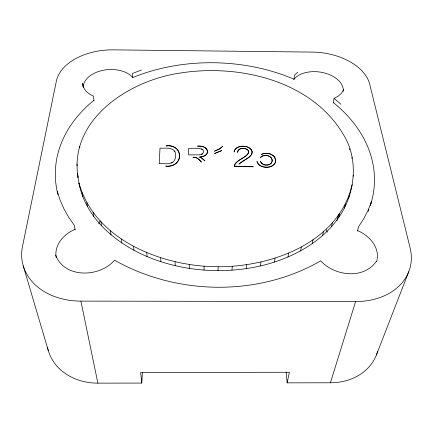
<?xml version="1.0" encoding="UTF-8"?>
<svg xmlns="http://www.w3.org/2000/svg" width="433" height="433" viewBox="0 0 433 433"><rect width="100%" height="100%" fill="white"/><g stroke="black" fill="none" stroke-linecap="round" stroke-linejoin="round"><path stroke-width="0.65" d="M203.992 270.132L204.084 266.203C153.006 262.127 93.869 236.445 78.963 182.937C85.409 217.994 115.681 243.211 147.047 256.58C182.688 271.367 222.876 274.419 260.471 265.965C294.137 258.025 327.835 239.601 344.441 208.051C354.773 187.056 356.906 161.504 346.476 140.092C316.22 81.577 240.851 63.397 180.058 73.063C129.564 80.316 68.712 119.156 78 177.449L77.924 175.468M218.005 270.679L218.194 266.755C271.935 266.901 338.579 242.653 352.191 184.61M47.565 347.715A56.496 47.473 -14.9 0 0 97.869 383.14L141.791 383.075L142.392 372.488M231.98 270.208L232.267 266.284M246.215 268.66L246.599 264.736M260.471 265.965L260.953 262.035M351.185 188.664L351.509 186.136M293.947 79.786L294.592 75.104L297.65 72.273M274.473 262.089L275.052 258.155M287.95 257.045L288.616 253.099M300.621 250.886L301.363 246.929M333.204 103.011L334.108 98.399L338.335 96.104L341.572 93.122L343.531 89.669M312.22 243.714L313.037 239.741M377.544 351.639A56.117 46.591 19.2 0 1 330.417 382.783L287.133 382.848L289.396 372.272L140.628 372.44L141.791 383.075M322.542 235.666L323.419 231.682M331.413 226.908L332.338 222.914M349.593 149.84L349.864 148.676M336.95 220.776L338.514 214.238M351.845 158.391L352.121 157.228M338.725 217.642L339.689 213.626M344.441 208.051L345.431 204.024M353.111 176.285L353.398 175.127M348.57 198.336L349.577 194.293M357.442 231.092L358.686 226.589L363.79 218.654L368.05 210.373L371.4 201.8L370.291 205.675M330.417 382.783L355.612 301.552A65.627 49.616 15 0 0 410.127 247.947L369.717 84.267A52.458 32.805 7.5 0 0 312.55 52.101L113.202 49.86A52.956 33.292 -3.9 0 0 56.36 81.128L22.473 246.518A66.157 50.715 -10.5 0 0 80.901 301.114L97.869 383.14M376.385 355.011L408.714 271.789M376.158 261.494C363.541 279.783 334.384 276.005 320.718 260.845C258.398 296.811 176.875 295.501 114.566 260.19C99.899 277.531 64.425 278.738 55.619 255.048M202.536 153.807C208.056 146.343 190.233 148.633 188.68 148.346L188.599 154.89L198.985 154.873L202.536 153.807L201.426 154.392M172.599 162.348C175.809 160.053 176.393 155.323 174.97 151.859C172.009 146.608 164.789 148.633 159.999 148.135L159.22 163.717C163.577 163.349 168.583 164.702 172.599 162.348L171.441 162.954M141.434 70.043L132.487 73.426L132.79 77.42M80.901 301.114L355.612 301.552M204.084 266.203L218.194 266.755M201.388 148.947L202.227 149.347M334.108 98.399L340.944 104.261M174.353 150.917L174.97 151.859M57.248 191.175L60.111 200.095L63.943 208.809L68.69 217.236L74.276 225.306L75.163 229.934M23.23 265.813L48.301 350.589M77.291 173.335L79.667 187.045M76.944 164.075L77.242 165.844M82.086 192.755L82.779 196.847M86.768 202.639L87.444 206.714M79.667 146.646L79.861 147.826M93.068 212.397L93.707 216.457M100.986 221.837L101.582 225.88M83.201 87.45L82.622 83.445C83.017 89.544 88.159 93.842 93.414 96.121L94.031 100.792M110.469 230.762L111.005 234.789M121.386 238.978L121.857 242.983M133.559 246.307L133.949 250.296M286.164 372.077L287.133 382.848M146.749 252.607L147.047 256.58M160.681 257.781L160.887 261.738M175.073 261.765L175.181 265.71M189.627 264.563L189.638 268.498M98.751 223.818A119.784 94.681 2.1 0 1 100.11 220.879M326.358 229.62A119.784 94.681 2.1 0 1 327.305 232.158M333.307 102.491A159.636 114.09 2.1 0 1 370.648 204.576M368.938 209.507A159.636 114.09 2.1 0 1 368.212 211.342M57.935 194.628A159.636 114.09 2.1 0 1 93.961 100.267M343.234 91.358A26.061 16.384 7.6 0 0 323.971 72.836A26.061 16.384 7.6 0 0 294.029 79.196A159.636 114.09 2.1 0 0 132.801 77.556A26.31 16.622 -4 0 0 103.498 70.233A26.31 16.622 -4 0 0 83.223 86.968M56.252 257.765A32.805 25.233 -10.6 0 1 75.055 229.349M357.582 230.578A32.545 24.692 15.1 0 1 377.105 259.437M376.981 260.054A32.545 24.692 15.1 0 1 376.472 261.895M252.255 151.929C251.47 158.554 242.696 159.761 238.902 164.139L249.565 156.724L251.725 154.283C254.528 144.692 235.211 143.123 234.15 152.059L234.908 149.574C238.94 144.968 247.454 145.353 251.508 149.764L252.255 151.929M272.157 160.096C272.611 166.413 261.754 166.77 260.412 161.184C261.765 165.547 268.038 166.175 271.139 163.371C275.274 157.525 266.322 153.309 261.857 156.308A6.235 4.379 5.8 0 0 260.46 157.488C263.291 154.549 268.574 154.852 271.291 157.764L272.157 160.096M207.515 151.631C207.45 155.577 202.779 156.865 199.559 157.055L201.751 158.11L204.831 160.811L201.751 158.11L199.559 157.055L203.12 156.405L205.085 155.566L206.785 154.029C209.832 148.216 201.957 145.342 197.453 146.137C201.318 145.97 207.142 146.771 207.515 151.631M275.648 160.594L275.312 162.51A10.23 7.182 5.7 0 1 274.322 164.21C271.383 167.625 266.235 167.712 262.203 166.564A8.167 5.743 5.7 0 1 260.076 165.585L259.459 165.173A8.113 5.705 5.7 0 1 257.998 163.744L256.942 161.406C259.378 168.648 271.946 169.465 275.312 162.51L275.615 159.912L274.722 157.26A8.665 6.078 5.8 0 0 273.266 155.62C269.943 152.909 264.985 152.546 261.202 154.494C265.646 152.27 271.664 153.179 274.722 157.26L275.648 160.594M237.679 151.539L237.625 152.448L237.939 150.733L238.686 149.726A5.072 3.54 4 0 1 239.85 148.979C242.913 147.453 250.009 148.665 248.455 153.239C244.878 158.213 237.663 159.344 234.632 164.827A6.56 4.666 4 0 0 234.296 166.153L234.307 166.613L253.31 166.743L234.296 166.153C236.137 159.003 246.696 158.602 248.802 151.81L248.336 150.495C245.722 147.588 239.086 147.372 237.679 151.539M179.516 155.875C179.782 163.122 172.069 166.916 165.709 166.148C184.469 167.972 183.343 143.258 166.093 145.899C172.285 145.039 180.079 148.714 179.516 155.875M222.746 146.208L219.71 148.833L214.6 151.128L219.71 148.833L222.746 146.208M221.664 150.597L214.649 153.509L221.664 150.597M194.201 157.282L192.95 157.249C196.62 156.746 199.288 159.577 201.426 162.099C199.445 160.026 197.34 157.347 194.201 157.282"/></g></svg>
